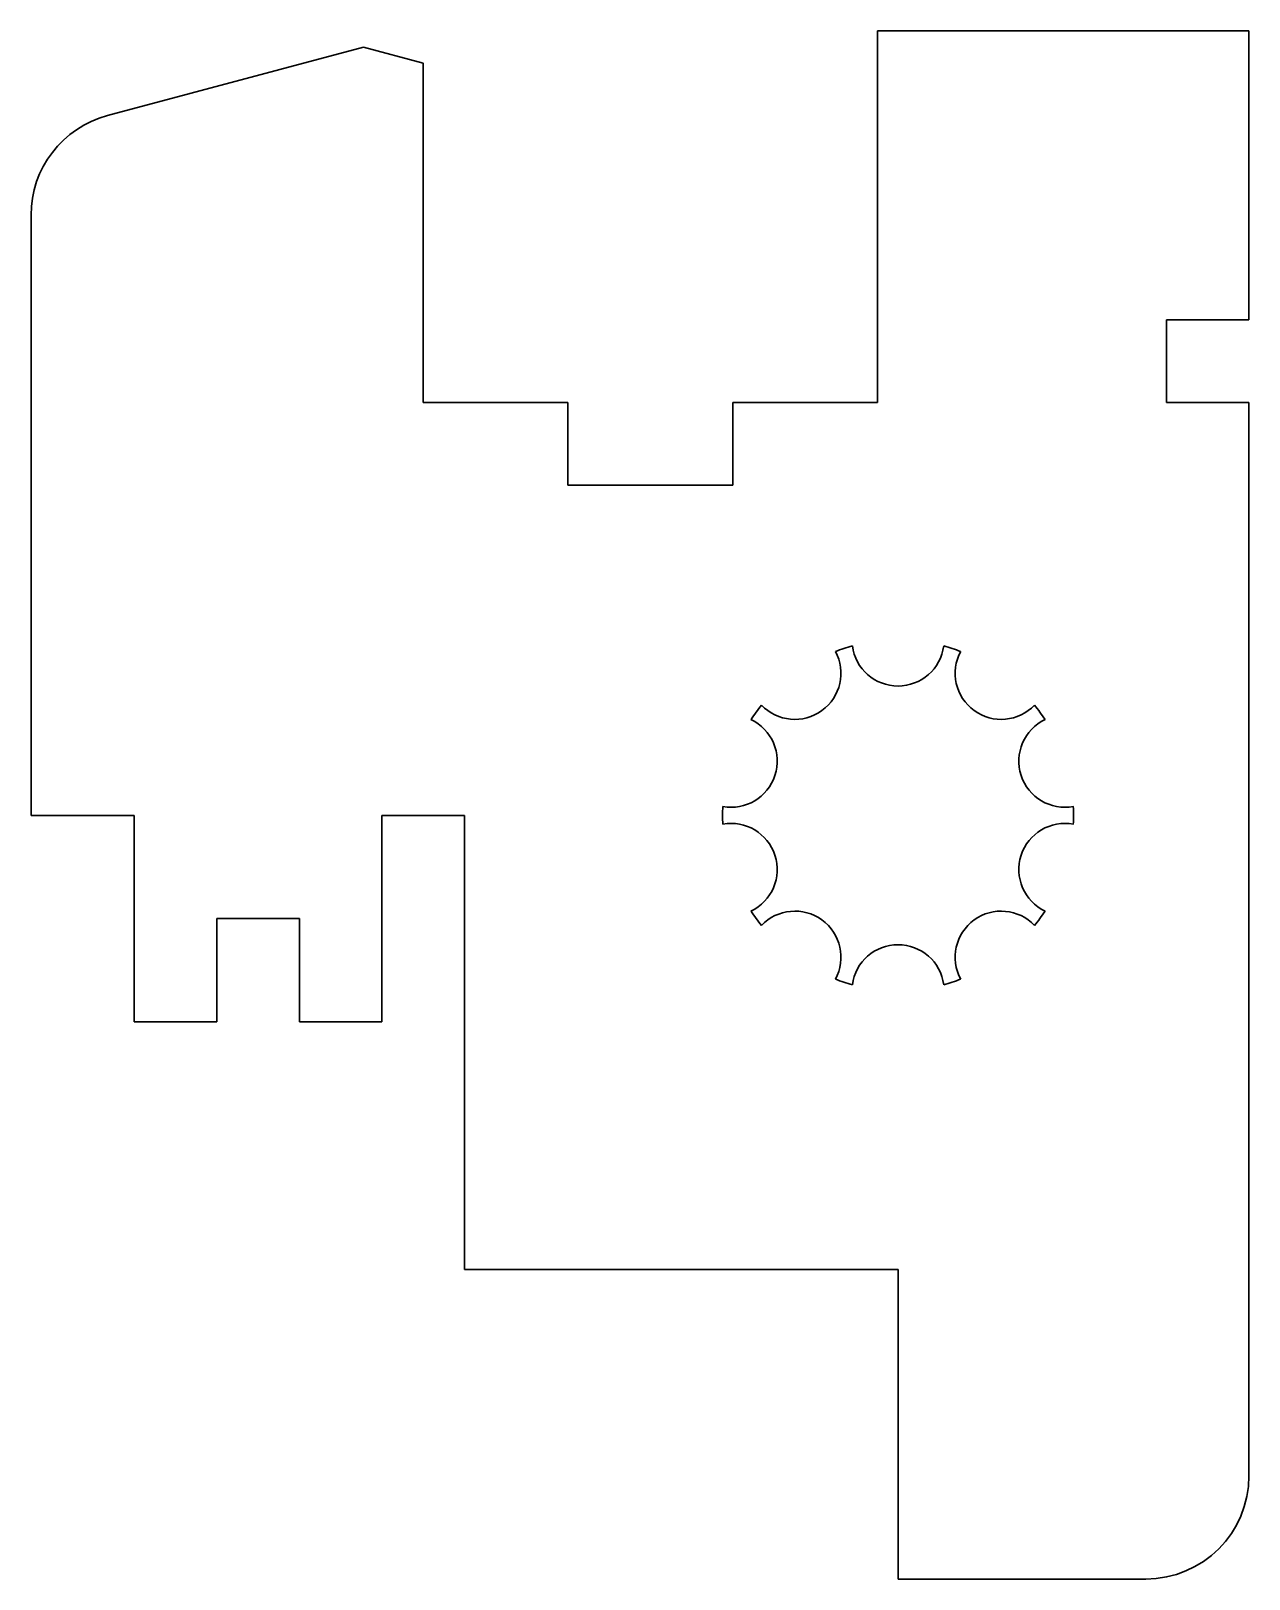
# Model space of a CAD drawing. Header units: inches. Extents: x 2217 to 3060, y 801 to 1873.
import ezdxf

# ---------------------------------------------------------------- set-up
doc = ezdxf.new("R2010")
doc.units = ezdxf.units.IN
doc.header["$MEASUREMENT"] = 0
doc.layers.add('Centru', color=4, linetype='Continuous', lineweight=30, plot=False)
doc.layers.add('Contur', color=6, linetype='Continuous', lineweight=30, plot=False)

msp = doc.modelspace()

# ---------------------------------------------------------------- linework, layer by layer
at = {"layer": 'Centru'}
for centre, radius, start, end in [((2817.3, 1451.2), 31.9, 187.5478, 352.4522), ((2745.9, 1428.1), 31.9, 223.5478, 28.4522), ((2888.7, 1428.1), 31.9, 151.5478, 316.4522), ((2817.3, 1329.8), 121.4, 141.0955, 146.9045), ((2701.8, 1367.3), 31.9, 259.5478, 64.4522), ((2932.8, 1367.3), 31.9, 115.5478, 280.4522), ((2817.3, 1329.8), 121.4, 177.0955, 182.9045), ((2701.8, 1292.3), 31.9, 295.5478, 100.4522), ((2932.8, 1292.3), 31.9, 79.5478, 244.4522), ((2817.3, 1329.8), 121.4, 213.0955, 218.9045), ((2745.9, 1231.6), 31.9, 331.5478, 136.4522), ((2888.7, 1231.6), 31.9, 43.5478, 208.4522), ((2817.3, 1208.4), 31.9, 7.5478, 172.4522), ((2817.3, 1329.8), 121.4, 249.0955, 254.9045), ((2817.3, 1329.8), 121.4, 285.0955, 290.9045)]:
    msp.add_arc(centre, radius, start, end, dxfattribs=at)
at = {"layer": 'Contur'}
for p, q in [((3060.1, 1872.6), (2803, 1872.6)), ((2803, 1872.6), (2803, 1615.5)), ((3060.1, 1872.6), (3060.1, 1672.6)), ((2447.4, 1861.5), (2270.3, 1814.1)), ((2447.4, 1861.5), (2488.8, 1850.4)), ((2488.8, 1615.5), (2488.8, 1850.4)), ((2217.4, 1329.8), (2217.4, 1745.1)), ((3003, 1615.5), (3003, 1672.6)), ((3003, 1672.6), (3060.1, 1672.6)), ((2588.8, 1615.5), (2488.8, 1615.5)), ((2588.8, 1615.5), (2588.8, 1558.4)), ((2803, 1615.5), (2703, 1615.5)), ((2703, 1558.4), (2703, 1615.5)), ((3060.1, 1615.5), (3003, 1615.5)), ((3060.1, 872.7), (3060.1, 1615.5)), ((2588.8, 1558.4), (2703, 1558.4)), ((2217.4, 1329.8), (2288.8, 1329.8)), ((2288.8, 1329.8), (2288.8, 1187)), ((2460.2, 1187), (2460.2, 1329.8)), ((2460.2, 1329.8), (2517.3, 1329.8)), ((2517.3, 1329.8), (2517.3, 1015.6)), ((2345.9, 1187), (2345.9, 1258.4)), ((2345.9, 1258.4), (2403.1, 1258.4)), ((2403.1, 1258.4), (2403.1, 1187)), ((2288.8, 1187), (2345.9, 1187)), ((2403.1, 1187), (2460.2, 1187)), ((2517.3, 1015.6), (2817.3, 1015.6)), ((2817.3, 1015.6), (2817.3, 801.3)), ((2817.3, 801.3), (2988.7, 801.3))]:
    msp.add_line(p, q, dxfattribs=at)
for centre, radius, start, end in [((2288.8, 1745.1), 71.4, 105, 180), ((2817.3, 1329.8), 121.4, 105.0955, 110.9045), ((2817.3, 1329.8), 121.4, 69.0955, 74.9045), ((2817.3, 1329.8), 121.4, 33.0955, 38.9045), ((2817.3, 1329.8), 121.4, 357.0955, 2.9045), ((2817.3, 1329.8), 121.4, 321.0955, 326.9045), ((2988.7, 872.7), 71.4, 270, 0)]:
    msp.add_arc(centre, radius, start, end, dxfattribs=at)

doc.saveas('drawing.dxf')
